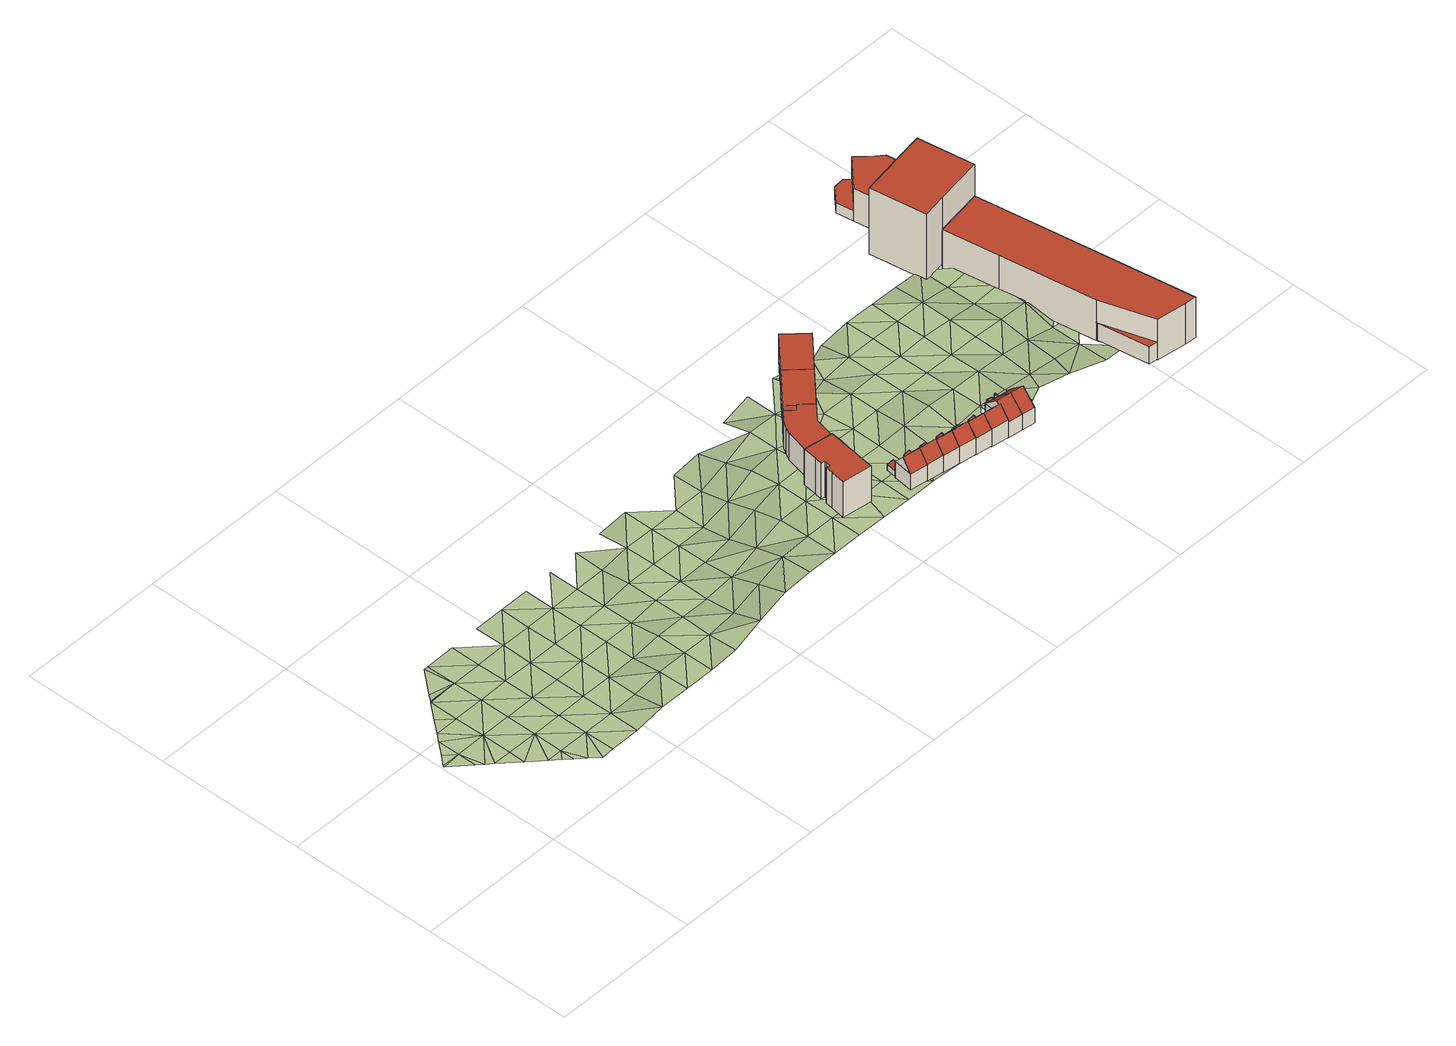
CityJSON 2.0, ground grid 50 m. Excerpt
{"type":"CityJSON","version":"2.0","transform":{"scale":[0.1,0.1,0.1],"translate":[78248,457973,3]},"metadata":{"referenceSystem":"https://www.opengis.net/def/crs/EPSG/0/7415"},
"CityObjects":{
"building1":{"type":"Building","attributes":{"roofType":"1000","RelativeEavesHeight":13.47,"RelativeRidgeHeight":13.47,"AbsoluteEavesHeight":28.12,"AbsoluteRidgeHeight":28.12},"geometry":[{"type":"Solid","lod":"2","boundaries":[[[[0,1,2,3]],[[1,4,5,2]],[[4,6,7,5]],[[6,8,9,7]],[[8,10,11,9]],[[10,12,13,11]],[[12,14,15,13]],[[14,16,17,15]],[[16,18,19,17]],[[18,20,21,19]],[[20,22,23,21]],[[22,24,25,23]],[[24,26,27,25]],[[26,28,29,27]],[[28,30,31,29]],[[30,32,33,31]],[[32,0,3,33]],[[32,30,28,26,24,22,20,18,16,14,12,10,8,6,4,1,0]],[[3,2,5,7,9,11,13,15,17,19,21,23,25,27,29,31,33]]]],"semantics":{"surfaces":[{"type":"WallSurface"},{"type":"RoofSurface","Direction":0,"Slope":90},{"type":"GroundSurface"}],"values":[[0,0,0,0,0,0,0,0,0,0,0,0,0,0,0,0,0,1,2]]}}]},
"building2":{"type":"Building","children":["building2-1","building2-2"]},
"building2-1":{"type":"BuildingPart","attributes":{"roofType":"1000","RelativeEavesHeight":9.57,"RelativeRidgeHeight":9.57,"AbsoluteEavesHeight":23.95,"AbsoluteRidgeHeight":23.95},"parents":["building2"],"geometry":[{"type":"Solid","lod":"2","boundaries":[[[[34,35,36,37]],[[35,38,39,36]],[[38,40,41,39]],[[40,34,37,41]],[[40,38,35,34]],[[37,36,39,41]]]],"semantics":{"surfaces":[{"type":"WallSurface"},{"type":"RoofSurface","Direction":0,"Slope":90},{"type":"GroundSurface"}],"values":[[0,0,0,0,1,2]]}}]},
"building2-2":{"type":"BuildingPart","attributes":{"roofType":"1000","RelativeEavesHeight":10.02,"RelativeRidgeHeight":10.02,"AbsoluteEavesHeight":24.43,"AbsoluteRidgeHeight":24.43},"parents":["building2"],"geometry":[{"type":"Solid","lod":"2","boundaries":[[[[42,43,44,45]],[[43,46,47,44]],[[46,48,49,47]],[[48,50,51,49]],[[50,52,53,51]],[[52,54,55,53]],[[54,56,57,55]],[[56,58,59,57]],[[58,60,36,59]],[[60,61,37,36]],[[61,62,41,37]],[[62,42,45,41]],[[62,61,60,58,56,54,52,50,48,46,43,42]],[[45,44,47,49,51,53,55,57,59,36,37,41]]]],"semantics":{"surfaces":[{"type":"WallSurface"},{"type":"RoofSurface","Direction":0,"Slope":90},{"type":"GroundSurface"}],"values":[[0,0,0,0,0,0,0,0,0,0,0,0,1,2]]}}]},
"building3":{"type":"Building","children":["building3-1","building3-2"]},
"building3-1":{"type":"BuildingPart","attributes":{"roofType":"1010","RelativeEavesHeight":2.32,"RelativeRidgeHeight":2.65,"AbsoluteEavesHeight":16.71,"AbsoluteRidgeHeight":17.03},"parents":["building3"],"geometry":[{"type":"Solid","lod":"2","boundaries":[[[[63,64,65,66]],[[64,67,68,65]],[[67,69,70,68]],[[69,63,66,70]],[[69,67,64,63]],[[66,65,68,70]]]],"semantics":{"surfaces":[{"type":"WallSurface"},{"type":"RoofSurface","Direction":277.13,"Slope":73.98},{"type":"GroundSurface"}],"values":[[0,0,0,0,1,2]]}}]},
"building3-2":{"type":"BuildingPart","attributes":{"roofType":"1030","RelativeEavesHeight":5.99,"RelativeRidgeHeight":9.89,"AbsoluteEavesHeight":20.16,"AbsoluteRidgeHeight":24.06},"parents":["building3"],"geometry":[{"type":"Solid","lod":"2","boundaries":[[[[71,72,73,74]],[[72,75,76,73]],[[75,77,78,76]],[[77,71,74,78]],[[75,72,79]],[[71,77,80]],[[72,71,80,79]],[[77,75,79,80]],[[74,73,76,78]]]],"semantics":{"surfaces":[{"type":"WallSurface"},{"type":"RoofSurface","Direction":188.13,"Slope":40.1},{"type":"RoofSurface","Direction":8.94,"Slope":40.1},{"type":"GroundSurface"}],"values":[[0,0,0,0,0,0,1,2,3]]}}]},
"building4":{"type":"Building","children":["building4-1","building4-2","building4-3"]},
"building4-1":{"type":"BuildingPart","attributes":{"roofType":"1010","RelativeEavesHeight":2.58,"RelativeRidgeHeight":2.91,"AbsoluteEavesHeight":16.77,"AbsoluteRidgeHeight":17.09},"parents":["building4"],"geometry":[{"type":"Solid","lod":"2","boundaries":[[[[81,82,78,83]],[[82,84,85,78]],[[84,86,87,85]],[[86,81,83,87]],[[86,84,82,81]],[[83,78,85,87]]]],"semantics":{"surfaces":[{"type":"WallSurface"},{"type":"RoofSurface","Direction":278.46,"Slope":71.75},{"type":"GroundSurface"}],"values":[[0,0,0,0,1,2]]}}]},
"building4-2":{"type":"BuildingPart","attributes":{"roofType":"1000","RelativeEavesHeight":3.12,"RelativeRidgeHeight":3.12,"AbsoluteEavesHeight":17.19,"AbsoluteRidgeHeight":17.19},"parents":["building4"],"geometry":[{"type":"Solid","lod":"2","boundaries":[[[[88,89,90,91]],[[89,92,93,90]],[[92,94,95,93]],[[94,88,91,95]],[[94,92,89,88]],[[91,90,93,95]]]],"semantics":{"surfaces":[{"type":"WallSurface"},{"type":"RoofSurface","Direction":0,"Slope":90},{"type":"GroundSurface"}],"values":[[0,0,0,0,1,2]]}}]},
"building4-3":{"type":"BuildingPart","attributes":{"roofType":"1030","RelativeEavesHeight":6.17,"RelativeRidgeHeight":10.07,"AbsoluteEavesHeight":20.16,"AbsoluteRidgeHeight":24.06},"parents":["building4"],"geometry":[{"type":"Solid","lod":"2","boundaries":[[[[96,71,97,98]],[[71,77,99,97]],[[77,100,101,99]],[[100,96,98,101]],[[77,71,80]],[[96,100,102]],[[71,96,102,80]],[[100,77,80,102]],[[98,97,99,101]]]],"semantics":{"surfaces":[{"type":"WallSurface"},{"type":"RoofSurface","Direction":187.67,"Slope":39.8},{"type":"RoofSurface","Direction":7.54,"Slope":39.8},{"type":"GroundSurface"}],"values":[[0,0,0,0,0,0,1,2,3]]}}]},
"building5":{"type":"Building","attributes":{"roofType":"1000","RelativeEavesHeight":9.65,"RelativeRidgeHeight":9.65,"AbsoluteEavesHeight":23.95,"AbsoluteRidgeHeight":23.95},"geometry":[{"type":"Solid","lod":"2","boundaries":[[[[103,38,104,105]],[[38,106,107,104]],[[106,108,109,107]],[[108,103,105,109]],[[108,106,38,103]],[[105,104,107,109]]]],"semantics":{"surfaces":[{"type":"WallSurface"},{"type":"RoofSurface","Direction":0,"Slope":90},{"type":"GroundSurface"}],"values":[[0,0,0,0,1,2]]}}]},
"building6":{"type":"Building","children":["building6-1","building6-2"]},
"building6-1":{"type":"BuildingPart","attributes":{"roofType":"1010","RelativeEavesHeight":2.42,"RelativeRidgeHeight":2.61,"AbsoluteEavesHeight":16.42,"AbsoluteRidgeHeight":16.61},"parents":["building6"],"geometry":[{"type":"Solid","lod":"2","boundaries":[[[[110,111,112,113]],[[111,114,115,112]],[[114,116,117,115]],[[116,110,113,117]],[[116,114,111,110]],[[113,112,115,117]]]],"semantics":{"surfaces":[{"type":"WallSurface"},{"type":"RoofSurface","Direction":278.6,"Slope":79.07},{"type":"GroundSurface"}],"values":[[0,0,0,0,1,2]]}}]},
"building6-2":{"type":"BuildingPart","attributes":{"roofType":"1030","RelativeEavesHeight":6.2,"RelativeRidgeHeight":9.94,"AbsoluteEavesHeight":20,"AbsoluteRidgeHeight":23.75},"parents":["building6"],"geometry":[{"type":"Solid","lod":"2","boundaries":[[[[118,119,120,121]],[[119,122,123,120]],[[122,124,125,123]],[[124,118,121,125]],[[122,119,126]],[[118,124,127]],[[119,118,127,126]],[[124,122,126,127]],[[121,120,123,125]]]],"semantics":{"surfaces":[{"type":"WallSurface"},{"type":"RoofSurface","Direction":187.76,"Slope":41.17},{"type":"RoofSurface","Direction":7.81,"Slope":41.17},{"type":"GroundSurface"}],"values":[[0,0,0,0,0,0,1,2,3]]}}]},
"building7":{"type":"Building","children":["building7-1","building7-2","building7-3"]},
"building7-1":{"type":"BuildingPart","attributes":{"roofType":"1000","RelativeEavesHeight":2.94,"RelativeRidgeHeight":2.94,"AbsoluteEavesHeight":16.8,"AbsoluteRidgeHeight":16.8},"parents":["building7"],"geometry":[{"type":"Solid","lod":"2","boundaries":[[[[128,129,130,131]],[[129,132,133,130]],[[132,134,135,133]],[[134,128,131,135]],[[134,132,129,128]],[[131,130,133,135]]]],"semantics":{"surfaces":[{"type":"WallSurface"},{"type":"RoofSurface","Direction":0,"Slope":90},{"type":"GroundSurface"}],"values":[[0,0,0,0,1,2]]}}]},
"building7-2":{"type":"BuildingPart","attributes":{"roofType":"1010","RelativeEavesHeight":2.53,"RelativeRidgeHeight":2.78,"AbsoluteEavesHeight":16.44,"AbsoluteRidgeHeight":16.7},"parents":["building7"],"geometry":[{"type":"Solid","lod":"2","boundaries":[[[[136,137,138,131]],[[137,139,140,138]],[[139,141,142,140]],[[141,136,131,142]],[[141,139,137,136]],[[131,138,140,142]]]],"semantics":{"surfaces":[{"type":"WallSurface"},{"type":"RoofSurface","Direction":278.94,"Slope":75.57},{"type":"GroundSurface"}],"values":[[0,0,0,0,1,2]]}}]},
"building7-3":{"type":"BuildingPart","attributes":{"roofType":"1030","RelativeEavesHeight":6.41,"RelativeRidgeHeight":10.15,"AbsoluteEavesHeight":20,"AbsoluteRidgeHeight":23.75},"parents":["building7"],"geometry":[{"type":"Solid","lod":"2","boundaries":[[[[143,118,144,145]],[[118,124,146,144]],[[124,147,148,146]],[[147,143,145,148]],[[124,118,127]],[[143,147,149]],[[118,143,149,127]],[[147,124,127,149]],[[145,144,146,148]]]],"semantics":{"surfaces":[{"type":"WallSurface"},{"type":"RoofSurface","Direction":187.61,"Slope":41.24},{"type":"RoofSurface","Direction":7.39,"Slope":41.24},{"type":"GroundSurface"}],"values":[[0,0,0,0,0,0,1,2,3]]}}]},
"building8":{"type":"Building","children":["building8-1","building8-2"]},
"building8-1":{"type":"BuildingPart","attributes":{"roofType":"1010","RelativeEavesHeight":2.25,"RelativeRidgeHeight":2.5,"AbsoluteEavesHeight":16.03,"AbsoluteRidgeHeight":16.28},"parents":["building8"],"geometry":[{"type":"Solid","lod":"2","boundaries":[[[[150,151,152,153]],[[151,154,155,152]],[[154,156,157,155]],[[156,150,153,157]],[[156,154,151,150]],[[153,152,155,157]]]],"semantics":{"surfaces":[{"type":"WallSurface"},{"type":"RoofSurface","Direction":278.46,"Slope":75.79},{"type":"GroundSurface"}],"values":[[0,0,0,0,1,2]]}}]},
"building8-2":{"type":"BuildingPart","attributes":{"roofType":"1030","RelativeEavesHeight":6.24,"RelativeRidgeHeight":9.91,"AbsoluteEavesHeight":19.6,"AbsoluteRidgeHeight":23.27},"parents":["building8"],"geometry":[{"type":"Solid","lod":"2","boundaries":[[[[158,159,160,161]],[[159,162,163,160]],[[162,164,165,163]],[[164,158,161,165]],[[162,159,166]],[[158,164,167]],[[159,158,167,166]],[[164,162,166,167]],[[161,160,163,165]]]],"semantics":{"surfaces":[{"type":"WallSurface"},{"type":"RoofSurface","Direction":187.76,"Slope":41.78},{"type":"RoofSurface","Direction":7.81,"Slope":41.78},{"type":"GroundSurface"}],"values":[[0,0,0,0,0,0,1,2,3]]}}]},
"building9":{"type":"Building","attributes":{"roofType":"1000","RelativeEavesHeight":9.74,"RelativeRidgeHeight":9.74,"AbsoluteEavesHeight":23.95,"AbsoluteRidgeHeight":23.95},"geometry":[{"type":"Solid","lod":"2","boundaries":[[[[108,106,168,169]],[[106,170,171,168]],[[170,172,173,171]],[[172,108,169,173]],[[172,170,106,108]],[[169,168,171,173]]]],"semantics":{"surfaces":[{"type":"WallSurface"},{"type":"RoofSurface","Direction":0,"Slope":90},{"type":"GroundSurface"}],"values":[[0,0,0,0,1,2]]}}]},
"building10":{"type":"Building","children":["building10-1","building10-2","building10-3"]},
"building10-1":{"type":"BuildingPart","attributes":{"roofType":"1030","RelativeEavesHeight":6.51,"RelativeRidgeHeight":10.18,"AbsoluteEavesHeight":19.6,"AbsoluteRidgeHeight":23.27},"parents":["building10"],"geometry":[{"type":"Solid","lod":"2","boundaries":[[[[174,158,175,176]],[[158,164,177,175]],[[164,178,179,177]],[[178,174,176,179]],[[164,158,167]],[[174,178,180]],[[158,174,180,167]],[[178,164,167,180]],[[176,175,177,179]]]],"semantics":{"surfaces":[{"type":"WallSurface"},{"type":"RoofSurface","Direction":187.85,"Slope":41.66},{"type":"RoofSurface","Direction":8.09,"Slope":41.66},{"type":"GroundSurface"}],"values":[[0,0,0,0,0,0,1,2,3]]}}]},
"building10-2":{"type":"BuildingPart","attributes":{"roofType":"1000","RelativeEavesHeight":2.46,"RelativeRidgeHeight":2.46,"AbsoluteEavesHeight":16.4,"AbsoluteRidgeHeight":16.4},"parents":["building10"],"geometry":[{"type":"Solid","lod":"2","boundaries":[[[[181,182,183,184]],[[182,185,186,183]],[[185,187,188,186]],[[187,181,184,188]],[[187,185,182,181]],[[184,183,186,188]]]],"semantics":{"surfaces":[{"type":"WallSurface"},{"type":"RoofSurface","Direction":0,"Slope":90},{"type":"GroundSurface"}],"values":[[0,0,0,0,1,2]]}}]},
"building10-3":{"type":"BuildingPart","attributes":{"roofType":"1010","RelativeEavesHeight":2.11,"RelativeRidgeHeight":2.45,"AbsoluteEavesHeight":16.05,"AbsoluteRidgeHeight":16.4},"parents":["building10"],"geometry":[{"type":"Solid","lod":"2","boundaries":[[[[181,189,190,184]],[[189,191,192,190]],[[191,193,194,192]],[[193,181,184,194]],[[193,191,189,181]],[[184,190,192,194]]]],"semantics":{"surfaces":[{"type":"WallSurface"},{"type":"RoofSurface","Direction":277.93,"Slope":71.22},{"type":"GroundSurface"}],"values":[[0,0,0,0,1,2]]}}]},
"building11":{"type":"Building","children":["building11-1","building11-2"]},
"building11-1":{"type":"BuildingPart","attributes":{"roofType":"1030","RelativeEavesHeight":5.85,"RelativeRidgeHeight":10.4,"AbsoluteEavesHeight":18.75,"AbsoluteRidgeHeight":23.29},"parents":["building11"],"geometry":[{"type":"Solid","lod":"2","boundaries":[[[[195,196,197,198]],[[196,199,200,197]],[[199,201,202,200]],[[201,195,198,202]],[[199,196,203]],[[195,201,204]],[[196,195,204,203]],[[201,199,203,204]],[[198,197,200,202]]]],"semantics":{"surfaces":[{"type":"WallSurface"},{"type":"RoofSurface","Direction":188.29,"Slope":47.2},{"type":"RoofSurface","Direction":8.64,"Slope":47.2},{"type":"GroundSurface"}],"values":[[0,0,0,0,0,0,1,2,3]]}}]},
"building11-2":{"type":"BuildingPart","attributes":{"roofType":"1000","RelativeEavesHeight":1.41,"RelativeRidgeHeight":1.41,"AbsoluteEavesHeight":15.4,"AbsoluteRidgeHeight":15.4},"parents":["building11"],"geometry":[{"type":"Solid","lod":"2","boundaries":[[[[205,206,207,208]],[[206,209,210,207]],[[209,211,212,210]],[[211,205,208,212]],[[211,209,206,205]],[[208,207,210,212]]]],"semantics":{"surfaces":[{"type":"WallSurface"},{"type":"RoofSurface","Direction":0,"Slope":90},{"type":"GroundSurface"}],"values":[[0,0,0,0,1,2]]}}]},
"building12":{"type":"Building","children":["building12-1","building12-2"]},
"building12-1":{"type":"BuildingPart","attributes":{"roofType":"1030","RelativeEavesHeight":5.97,"RelativeRidgeHeight":10.51,"AbsoluteEavesHeight":18.75,"AbsoluteRidgeHeight":23.29},"parents":["building12"],"geometry":[{"type":"Solid","lod":"2","boundaries":[[[[213,195,214,215]],[[195,201,216,214]],[[201,217,218,216]],[[217,213,215,218]],[[201,195,204]],[[213,217,219]],[[195,213,219,204]],[[217,201,204,219]],[[215,214,216,218]]]],"semantics":{"surfaces":[{"type":"WallSurface"},{"type":"RoofSurface","Direction":188.16,"Slope":47.1},{"type":"RoofSurface","Direction":8.21,"Slope":47.1},{"type":"GroundSurface"}],"values":[[0,0,0,0,0,0,1,2,3]]}}]},
"building12-2":{"type":"BuildingPart","attributes":{"roofType":"1000","RelativeEavesHeight":2.13,"RelativeRidgeHeight":2.13,"AbsoluteEavesHeight":16,"AbsoluteRidgeHeight":16},"parents":["building12"],"geometry":[{"type":"Solid","lod":"2","boundaries":[[[[220,221,222,223]],[[221,224,225,222]],[[224,226,227,225]],[[226,228,229,227]],[[228,230,231,229]],[[230,232,233,231]],[[232,220,223,233]],[[232,230,228,226,224,221,220]],[[223,222,225,227,229,231,233]]]],"semantics":{"surfaces":[{"type":"WallSurface"},{"type":"RoofSurface","Direction":0,"Slope":90},{"type":"GroundSurface"}],"values":[[0,0,0,0,0,0,0,1,2]]}}]},
"building13":{"type":"Building","children":["building13-1","building13-2","building13-3","building13-4","building13-5"]},
"building13-1":{"type":"BuildingPart","attributes":{"roofType":"1000","RelativeEavesHeight":15.43,"RelativeRidgeHeight":15.43,"AbsoluteEavesHeight":25.52,"AbsoluteRidgeHeight":25.52},"parents":["building13"],"geometry":[{"type":"Solid","lod":"2","boundaries":[[[[234,235,236,237]],[[235,238,239,236]],[[238,240,241,239]],[[240,242,243,241]],[[242,244,245,243]],[[244,246,247,245]],[[246,234,237,247]],[[246,244,242,240,238,235,234]],[[237,236,239,241,243,245,247]]]],"semantics":{"surfaces":[{"type":"WallSurface"},{"type":"RoofSurface","Direction":0,"Slope":90},{"type":"GroundSurface"}],"values":[[0,0,0,0,0,0,0,1,2]]}}]},
"building13-2":{"type":"BuildingPart","attributes":{"roofType":"1000","RelativeEavesHeight":6.49,"RelativeRidgeHeight":6.49,"AbsoluteEavesHeight":17.02,"AbsoluteRidgeHeight":17.02},"parents":["building13"],"geometry":[{"type":"Solid","lod":"2","boundaries":[[[[248,249,250,251]],[[249,252,253,250]],[[252,248,251,253]],[[252,249,248]],[[251,250,253]]]],"semantics":{"surfaces":[{"type":"WallSurface"},{"type":"RoofSurface","Direction":0,"Slope":90},{"type":"GroundSurface"}],"values":[[0,0,0,1,2]]}}]},
"building13-3":{"type":"BuildingPart","attributes":{"roofType":"1000","RelativeEavesHeight":12.29,"RelativeRidgeHeight":12.29,"AbsoluteEavesHeight":25.52,"AbsoluteRidgeHeight":25.52},"parents":["building13"],"geometry":[{"type":"Solid","lod":"2","boundaries":[[[[254,255,256,257]],[[255,258,259,256]],[[258,260,261,259]],[[260,262,263,261]],[[262,264,265,263]],[[264,254,257,265]],[[264,262,260,258,255,254]],[[257,256,259,261,263,265]]]],"semantics":{"surfaces":[{"type":"WallSurface"},{"type":"RoofSurface","Direction":0,"Slope":90},{"type":"GroundSurface"}],"values":[[0,0,0,0,0,0,1,2]]}}]},
"building13-4":{"type":"BuildingPart","attributes":{"roofType":"1000","RelativeEavesHeight":3.84,"RelativeRidgeHeight":3.84,"AbsoluteEavesHeight":17.02,"AbsoluteRidgeHeight":17.02},"parents":["building13"],"geometry":[{"type":"Solid","lod":"2","boundaries":[[[[266,267,268,269]],[[267,270,271,268]],[[270,272,257,271]],[[272,273,265,257]],[[273,266,269,265]],[[273,272,270,267,266]],[[269,268,271,257,265]]]],"semantics":{"surfaces":[{"type":"WallSurface"},{"type":"RoofSurface","Direction":0,"Slope":90},{"type":"GroundSurface"}],"values":[[0,0,0,0,0,1,2]]}}]},
"building13-5":{"type":"BuildingPart","attributes":{"roofType":"1000","RelativeEavesHeight":25.07,"RelativeRidgeHeight":25.07,"AbsoluteEavesHeight":37.48,"AbsoluteRidgeHeight":37.48},"parents":["building13"],"geometry":[{"type":"Solid","lod":"2","boundaries":[[[[274,275,276,277]],[[275,278,279,276]],[[278,280,281,279]],[[280,282,283,281]],[[282,284,285,283]],[[284,274,277,285]],[[284,282,280,278,275,274]],[[277,276,279,281,283,285]]]],"semantics":{"surfaces":[{"type":"WallSurface"},{"type":"RoofSurface","Direction":0,"Slope":90},{"type":"GroundSurface"}],"values":[[0,0,0,0,0,0,1,2]]}}]},
"terrain1":{"type":"TINRelief","geometry":[{"type":"CompositeSurface","lod":"2","boundaries":[[[286,287,288]],[[288,287,289]],[[286,290,287]],[[291,287,290]],[[289,287,292]],[[287,291,293]],[[291,294,293]],[[287,293,292]],[[295,296,294]],[[292,293,297]],[[294,296,293]],[[297,298,299]],[[293,298,297]],[[300,296,295]],[[295,301,300]],[[302,303,301]],[[293,296,300]],[[302,304,303]],[[299,298,305]],[[301,303,300]],[[306,303,304]],[[298,293,307]],[[293,300,308]],[[305,298,307]],[[303,306,309]],[[293,308,307]],[[300,303,309]],[[306,310,309]],[[311,312,305]],[[312,311,313]],[[313,311,314]],[[310,315,309]],[[308,300,316]],[[305,307,311]],[[300,309,316]],[[314,311,317]],[[307,308,318]],[[309,315,319]],[[308,316,318]],[[311,307,320]],[[311,321,317]],[[316,309,322]],[[307,318,320]],[[309,319,322]],[[321,311,323]],[[318,316,324]],[[311,320,323]],[[316,322,324]],[[321,323,325]],[[322,319,326]],[[320,318,327]],[[318,324,328]],[[318,328,327]],[[323,320,329]],[[324,322,330]],[[322,326,331]],[[325,323,329]],[[320,327,329]],[[322,331,330]],[[328,324,332]],[[327,328,332]],[[324,330,332]],[[331,326,333]],[[330,331,333]],[[329,327,334]],[[326,335,333]],[[327,332,336]],[[327,336,334]],[[337,329,338]],[[332,330,339]],[[330,333,340]],[[329,334,338]],[[330,340,339]],[[336,332,341]],[[333,335,342]],[[332,339,341]],[[340,333,342]],[[334,336,343]],[[335,344,342]],[[338,334,343]],[[336,341,343]],[[339,340,345]],[[340,342,346]],[[341,339,345]],[[340,346,345]],[[338,343,347]],[[342,344,348]],[[343,341,349]],[[346,342,348]],[[344,350,348]],[[341,345,349]],[[345,346,351]],[[343,349,352]],[[346,348,351]],[[343,352,353]],[[349,345,354]],[[348,350,355]],[[345,351,354]],[[352,349,356]],[[351,348,357]],[[349,354,358]],[[348,355,357]],[[349,358,356]],[[354,351,359]],[[351,357,359]],[[352,356,360]],[[358,354,361]],[[354,359,361]],[[357,355,362]],[[356,358,363]],[[358,361,364]],[[355,365,362]],[[359,357,366]],[[360,356,363]],[[358,364,363]],[[361,359,366]],[[357,362,366]],[[364,361,367]],[[361,366,368]],[[362,365,369]],[[361,368,367]],[[366,362,369]],[[363,364,370]],[[365,371,369]],[[364,367,370]],[[368,366,372]],[[373,363,374]],[[366,369,372]],[[363,370,374]],[[367,368,375]],[[369,371,376]],[[368,372,375]],[[370,367,377]],[[372,369,378]],[[367,375,377]],[[369,376,378]],[[374,370,379]],[[370,377,379]],[[375,372,380]],[[372,378,381]],[[372,381,380]],[[377,375,382]],[[378,376,383]],[[375,380,382]],[[379,377,384]],[[376,385,383]],[[381,378,386]],[[377,382,384]],[[378,383,386]],[[380,381,387]],[[379,384,388]],[[382,380,387]],[[381,386,387]],[[383,385,389]],[[384,382,390]],[[382,387,391]],[[386,383,392]],[[383,389,392]],[[382,391,390]],[[388,384,393]],[[387,386,394]],[[384,390,393]],[[386,392,395]],[[391,387,396]],[[392,389,397]],[[386,395,394]],[[390,391,396]],[[387,394,396]],[[393,390,398]],[[392,397,399]],[[395,392,399]],[[390,396,398]],[[394,395,400]],[[395,399,401]],[[399,397,402]],[[396,394,403]],[[395,401,400]],[[398,396,404]],[[394,400,403]],[[401,399,405]],[[399,402,405]],[[406,398,404]],[[396,403,404]],[[400,401,407]],[[401,405,408]],[[406,404,409]],[[401,408,407]],[[403,400,407]],[[405,402,410]],[[404,403,411]],[[402,412,410]],[[403,407,411]],[[408,405,413]],[[405,410,413]],[[404,411,414]],[[407,408,415]],[[404,414,416]],[[408,413,415]],[[411,407,417]],[[410,412,418]],[[407,415,417]],[[414,411,417]],[[413,410,418]],[[412,419,418]],[[416,414,420]],[[415,413,421]],[[414,417,420]],[[413,418,422]],[[417,415,421]],[[413,422,421]],[[416,420,423]],[[418,419,424]],[[420,417,425]],[[417,421,425]],[[422,418,426]],[[423,420,427]],[[421,422,426]],[[420,425,427]],[[418,424,426]],[[425,421,428]],[[423,427,429]],[[421,426,428]],[[424,430,431]],[[427,425,432]],[[425,428,432]],[[426,424,433]],[[424,431,434]],[[429,427,435]],[[428,426,433]],[[427,432,436]],[[424,434,433]],[[427,436,435]],[[432,428,437]],[[428,433,437]],[[434,431,438]],[[436,432,439]],[[433,434,440]],[[432,437,441]],[[434,438,440]],[[435,436,439]],[[432,441,439]],[[437,433,442]],[[433,440,442]],[[435,439,443]],[[440,438,444]],[[441,437,445]],[[437,442,446]],[[437,446,445]],[[439,441,447]],[[442,440,448]],[[440,444,449]],[[443,439,447]],[[441,445,447]],[[440,449,448]],[[446,442,450]],[[445,446,450]],[[443,447,451]],[[442,448,450]],[[449,444,452]],[[447,445,453]],[[448,449,452]],[[444,454,452]],[[445,450,453]],[[451,447,455]],[[447,453,456]],[[450,448,457]],[[448,452,458]],[[447,456,455]],[[453,450,457]],[[448,458,457]],[[452,454,459]],[[456,453,460]],[[453,457,460]],[[458,452,461]],[[455,456,462]],[[457,458,463]],[[456,460,462]],[[460,457,464]],[[462,460,464]]]}]}
},
"vertices":[
[1498,232,251],[1492,188,251],[1492,188,116],[1498,232,116],[1394,201,251],[1394,201,116],[1401,249,251],[1401,249,116],[1404,274,251],[1404,274,116],[1416,272,251],[1416,272,116],[1418,286,251],[1418,286,116],[1419,294,251],[1419,294,116],[1407,296,251],[1407,296,116],[1410,320,251],[1410,320,116],[1417,368,251],[1417,368,116],[1439,365,251],[1439,365,116],[1514,354,251],[1514,354,116],[1510,317,251],[1510,317,116],[1505,285,251],[1505,285,116],[1504,275,251],[1504,275,116],[1503,265,251],[1503,265,116],
[1546,515,210],[1519,542,210],[1519,542,114],[1546,515,114],[1535,558,210],[1535,558,114],[1562,531,210],[1562,531,114],
[1567,526,214],[1600,493,214],[1600,493,114],[1567,526,114],[1554,446,214],[1554,446,114],[1532,352,214],[1532,352,114],[1514,354,214],[1514,354,114],[1439,365,214],[1439,365,114],[1462,467,214],[1462,467,114],[1474,488,214],[1474,488,114],[1487,510,214],[1487,510,114],[1519,542,214],[1546,515,214],[1562,531,214],
[1611,207,134],[1616,242,134],[1616,242,114],[1611,207,114],[1638,239,140],[1638,239,114],[1634,203,140],[1634,203,114],
[1661,133,172],[1602,141,172],[1602,141,112],[1661,133,112],[1611,207,172],[1611,207,112],[1669,198,172],[1669,198,112],[1607,174,211],[1665,165,211],
[1689,195,141],[1669,198,134],[1689,195,112],[1675,235,134],[1675,235,112],[1695,232,141],[1695,232,112],
[1689,195,142],[1693,221,142],[1693,221,111],[1689,195,111],[1730,216,142],[1730,216,111],[1726,190,142],[1726,190,111],
[1717,126,172],[1661,133,110],[1717,126,110],[1669,198,110],[1726,190,172],[1726,190,110],[1722,158,211],
[1600,493,210],[1535,558,113],[1600,493,113],[1636,659,210],[1636,659,113],[1701,594,210],[1701,594,113],
[1732,227,132],[1752,224,136],[1752,224,110],[1732,227,110],[1746,188,136],[1746,188,110],[1727,190,132],[1727,190,110],
[1774,118,170],[1717,126,170],[1717,126,108],[1774,118,108],[1727,190,170],[1727,190,108],[1783,183,170],[1783,183,108],[1722,158,207],[1779,150,207],
[1803,180,138],[1806,204,138],[1806,204,109],[1803,180,109],[1844,199,138],[1844,199,109],[1840,175,138],[1840,175,109],
[1803,180,137],[1783,183,132],[1783,183,109],[1789,219,132],[1789,219,109],[1808,216,137],[1808,216,109],
[1831,110,170],[1774,118,106],[1831,110,106],[1783,183,106],[1840,175,170],[1840,175,106],[1836,143,207],
[1845,211,128],[1865,208,133],[1865,208,108],[1845,211,108],[1860,172,133],[1860,172,108],[1840,175,128],[1840,175,108],
[1888,102,166],[1831,110,166],[1831,110,104],[1888,102,104],[1840,175,166],[1840,175,104],[1897,167,166],[1897,167,104],[1836,143,203],[1892,135,203],
[1636,659,112],[1701,594,112],[1737,759,210],[1737,759,112],[1802,694,210],[1802,694,112],
[1947,94,166],[1888,102,101],[1947,94,101],[1897,167,101],[1955,159,166],[1955,159,101],[1951,127,203],
[1917,164,134],[1920,188,134],[1920,188,109],[1917,164,109],[1959,183,134],[1959,183,109],[1955,159,134],[1955,159,109],
[1897,167,127],[1897,167,109],[1902,203,127],[1902,203,109],[1922,201,134],[1922,201,109],
[1996,87,157],[1947,94,157],[1947,94,99],[1996,87,99],[1960,192,157],[1960,192,99],[2010,184,157],[2010,184,99],[1953,143,203],[2003,136,203],
[1995,187,124],[1999,223,124],[1999,223,110],[1995,187,110],[2016,220,124],[2016,220,110],[2010,184,124],[2010,184,110],
[2039,81,157],[1996,87,98],[2039,81,98],[2010,184,98],[2053,178,157],[2053,178,98],[2046,130,203],
[2010,184,130],[2013,199,130],[2013,199,109],[2010,184,109],[2022,198,130],[2022,198,109],[2025,219,130],[2025,219,109],[2030,219,130],[2030,219,109],[2028,196,130],[2028,196,109],[2025,182,130],[2025,182,109],
[2417,198,225],[2366,514,225],[2366,514,71],[2417,198,71],[2336,699,225],[2336,699,71],[2495,724,225],[2495,724,71],[2610,5,225],[2610,5,71],[2573,8,225],[2573,8,71],[2474,21,225],[2474,21,71],
[2443,25,140],[2417,198,140],[2417,198,75],[2443,25,75],[2474,21,140],[2474,21,75],
[2380,1079,225],[2426,1034,225],[2426,1034,102],[2380,1079,102],[2449,1013,225],[2449,1013,102],[2464,912,225],[2464,912,102],[2306,887,225],[2306,887,102],[2290,989,225],[2290,989,102],
[2281,1046,140],[2325,1092,140],[2325,1092,102],[2281,1046,102],[2362,1096,140],[2362,1096,102],[2380,1079,140],[2290,989,140],
[2336,699,345],[2258,686,345],[2258,686,94],[2336,699,94],[2228,874,345],[2228,874,94],[2306,887,345],[2306,887,94],[2464,912,345],[2464,912,94],[2495,724,345],[2495,724,94],
[7,416,2],[71,420,3],[9,420,2],[37,453,2],[70,358,4],[89,340,4],[70,494,3],[170,420,5],[110,321,5],[169,266,5],[170,320,5],[92,520,3],[170,520,4],[127,563,2],[270,320,6],[218,221,5],[245,196,6],[269,221,6],[270,173,6],[170,616,3],[298,147,6],[270,520,5],[270,420,6],[369,220,7],[328,119,6],[270,620,4],[172,618,3],[174,620,3],[191,641,2],[370,120,7],[369,320,7],[256,720,1],[370,420,7],[469,120,9],[370,521,6],[270,720,2],[471,221,7],[369,620,4],[469,321,7],[371,720,3],[570,120,26],[470,520,6],[470,419,7],[471,621,5],[571,320,8],[570,220,10],[570,420,8],[669,220,26],[570,620,6],[671,119,27],[571,520,7],[470,720,4],[571,720,6],[670,420,9],[671,320,11],[671,519,8],[770,220,27],[670,620,7],[771,120,27],[770,419,12],[770,319,27],[670,720,7],[869,219,27],[770,520,11],[869,119,34],[871,320,27],[770,621,9],[769,721,8],[870,420,27],[970,121,73],[870,619,11],[970,220,38],[870,520,26],[969,320,27],[871,720,11],[970,420,28],[1070,220,77],[970,620,26],[971,520,28],[1070,120,111],[1069,319,41],[1070,519,28],[1071,421,28],[1168,219,112],[1069,619,28],[1170,121,117],[1171,321,79],[970,721,13],[1071,720,26],[1170,422,46],[1270,120,118],[1171,519,28],[1270,221,118],[1171,620,28],[1270,419,88],[1270,321,114],[1271,520,55],[1370,221,118],[1271,620,29],[1371,121,117],[1370,319,117],[1370,421,115],[1270,719,27],[1471,120,116],[1369,619,69],[1369,521,103],[1496,218,118],[1370,721,36],[1479,422,116],[1511,323,119],[1470,522,114],[1570,119,114],[1470,620,113],[1570,221,116],[1571,421,118],[1571,322,117],[1669,120,111],[1591,485,116],[1570,619,113],[1670,223,113],[1471,720,84],[1670,419,116],[1670,321,116],[1570,721,113],[1770,218,110],[1661,520,115],[1768,117,108],[1770,320,122],[1704,597,114],[1768,421,117],[1671,721,113],[1768,519,116],[1870,220,110],[1867,108,105],[1769,620,103],[1870,420,117],[1869,320,129],[1795,688,114],[1973,223,118],[1870,520,118],[1969,320,121],[1871,620,117],[1970,420,117],[1867,719,102],[1971,89,100],[2103,147,99],[1971,520,116],[2070,320,118],[2070,221,111],[1969,718,115],[1970,621,116],[2069,420,117],[2149,166,101],[2069,620,115],[2170,220,101],[2072,524,116],[2170,321,112],[2072,719,113],[2255,151,90],[2171,519,113],[2170,421,114],[2171,620,114],[2271,320,97],[2270,219,90],[2271,420,110],[2169,720,109],[2369,219,78],[2270,520,105],[2372,120,79],[2269,720,103],[2270,619,103],[2368,420,106],[2370,318,75],[2455,121,74],[2370,524,103],[2460,309,76],[2376,624,103],[2467,390,75],[2447,517,85]
]}
